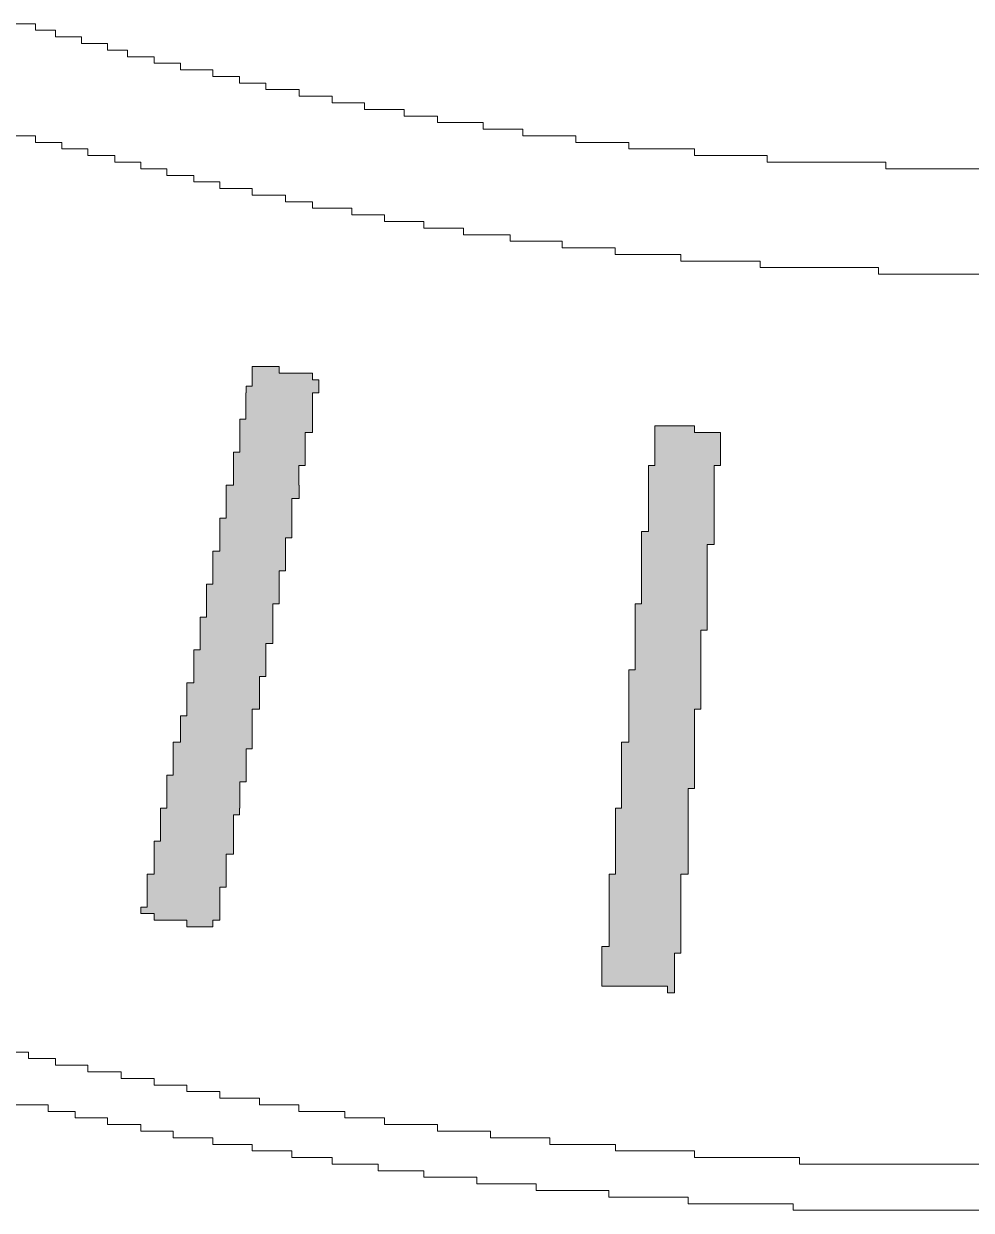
# Model space of a CAD drawing. Header units: millimetres. Extents: x 76.6 to 106.3, y -138 to -109.2.
# Drawn here: x 88.138 to 91.181, y -134.556 to -130.746 of the extents above; entities that cross this region are included whole.
import ezdxf

# ---------------------------------------------------------------- set-up
doc = ezdxf.new("R2010")
doc.units = ezdxf.units.MM
doc.header["$MEASUREMENT"] = 0
doc.layers.add('Layer 1', color=7, linetype='Continuous', lineweight=0)

msp = doc.modelspace()

# ---------------------------------------------------------------- hatches: boundary and pattern name
at = {"layer": 'Layer 1', "true_color": 0x000000, "transparency": 33554687}
h = msp.add_hatch(color=18, dxfattribs=at)
h.dxf.hatch_style = 2
h.paths.add_polyline_path([(88.6611, -133.646), (88.6611, -133.6247), (88.5569, -133.6247), (88.5569, -133.6036), (88.5137, -133.6036), (88.5137, -133.5825), (88.5341, -133.5825), (88.5341, -133.5612), (88.5341, -133.5401), (88.5341, -133.519), (88.5341, -133.519), (88.5341, -133.4977), (88.5341, -133.4766), (88.557, -133.4766), (88.557, -133.4555), (88.557, -133.4342), (88.557, -133.4131), (88.5569, -133.4131), (88.5569, -133.392), (88.5569, -133.3707), (88.5773, -133.3707), (88.5773, -133.3496), (88.5773, -133.3285), (88.5773, -133.3072), (88.5773, -133.2861), (88.5772, -133.2861), (88.5772, -133.265), (88.5976, -133.265), (88.5976, -133.2437), (88.5976, -133.2226), (88.5976, -133.2015), (88.5976, -133.1802), (88.5976, -133.1802), (88.5976, -133.1591), (88.6179, -133.1591), (88.6179, -133.138), (88.6179, -133.1167), (88.6179, -133.0956), (88.6179, -133.0745), (88.6179, -133.0745), (88.6179, -133.0532), (88.6408, -133.0532), (88.6408, -133.0321), (88.6408, -133.011), (88.6408, -132.9897), (88.6408, -132.9686), (88.6611, -132.9686), (88.6611, -132.9475), (88.6611, -132.9475), (88.6611, -132.9262), (88.6611, -132.9051), (88.6611, -132.884), (88.6611, -132.8627), (88.6839, -132.8627), (88.6839, -132.8416), (88.684, -132.8416), (88.684, -132.8205), (88.684, -132.7992), (88.684, -132.7781), (88.684, -132.757), (88.7042, -132.757), (88.7042, -132.7357), (88.7043, -132.7357), (88.7043, -132.7146), (88.7043, -132.6935), (88.7043, -132.6722), (88.7043, -132.6511), (88.7245, -132.6511), (88.7245, -132.63), (88.7245, -132.6087), (88.7246, -132.6087), (88.7246, -132.5876), (88.7246, -132.5665), (88.7246, -132.5452), (88.7449, -132.5452), (88.7449, -132.5241), (88.7449, -132.503), (88.7449, -132.503), (88.7449, -132.4817), (88.7449, -132.4606), (88.7449, -132.4395), (88.7677, -132.4395), (88.7677, -132.4182), (88.7677, -132.3971), (88.7678, -132.3971), (88.7678, -132.376), (88.7678, -132.3547), (88.7678, -132.3336), (88.7881, -132.3336), (88.7881, -132.3125), (88.7881, -132.2912), (88.7881, -132.2701), (88.7881, -132.2701), (88.7881, -132.249), (88.7881, -132.2277), (88.8109, -132.2277), (88.8109, -132.2066), (88.8109, -132.1855), (88.8109, -132.1642), (88.811, -132.1642), (88.811, -132.1431), (88.811, -132.122), (88.8313, -132.122), (88.8313, -132.1007), (88.8313, -132.0796), (88.8313, -132.0585), (88.8313, -132.0585), (88.8313, -132.0372), (88.8313, -132.0161), (88.8515, -132.0161), (88.8515, -131.995), (88.8515, -131.9737), (88.8515, -131.9526), (88.8515, -131.9315), (88.8516, -131.9315), (88.8516, -131.9102), (88.8719, -131.9102), (88.8719, -131.8891), (88.8719, -131.868), (88.8719, -131.8467), (88.9583, -131.8467), (88.9583, -131.868), (89.0649, -131.868), (89.0649, -131.8891), (89.0853, -131.8891), (89.0853, -131.9102), (89.0853, -131.9102), (89.0853, -131.9315), (89.0649, -131.9315), (89.0649, -131.9526), (89.0649, -131.9737), (89.0649, -131.995), (89.0649, -132.0161), (89.065, -132.0161), (89.065, -132.0372), (89.065, -132.0585), (89.0421, -132.0585), (89.0421, -132.0796), (89.0421, -132.1007), (89.0421, -132.122), (89.0421, -132.122), (89.0421, -132.1431), (89.0421, -132.1642), (89.0217, -132.1642), (89.0217, -132.1855), (89.0217, -132.2066), (89.0217, -132.2277), (89.0218, -132.2277), (89.0218, -132.249), (89.0218, -132.2701), (88.9989, -132.2701), (88.9989, -132.2912), (88.9989, -132.3125), (88.9989, -132.3336), (88.9989, -132.3336), (88.9989, -132.3547), (88.9989, -132.376), (88.9989, -132.3971), (88.9785, -132.3971), (88.9785, -132.4182), (88.9785, -132.4395), (88.9786, -132.4395), (88.9786, -132.4606), (88.9786, -132.4817), (88.9786, -132.503), (88.9583, -132.503), (88.9583, -132.5241), (88.9583, -132.5452), (88.9583, -132.5452), (88.9583, -132.5665), (88.9583, -132.5876), (88.9583, -132.6087), (88.9379, -132.6087), (88.9379, -132.63), (88.9379, -132.6511), (88.938, -132.6511), (88.938, -132.6722), (88.938, -132.6935), (88.938, -132.7146), (88.938, -132.7357), (88.915, -132.7357), (88.915, -132.757), (88.9151, -132.757), (88.9151, -132.7781), (88.9151, -132.7992), (88.9151, -132.8205), (88.9151, -132.8416), (88.8947, -132.8416), (88.8947, -132.8627), (88.8948, -132.8627), (88.8948, -132.884), (88.8948, -132.9051), (88.8948, -132.9262), (88.8948, -132.9475), (88.8719, -132.9475), (88.8719, -132.9686), (88.8719, -132.9686), (88.8719, -132.9897), (88.8719, -133.011), (88.8719, -133.0321), (88.8719, -133.0532), (88.8719, -133.0532), (88.8719, -133.0745), (88.8516, -133.0745), (88.8516, -133.0956), (88.8516, -133.1167), (88.8516, -133.138), (88.8516, -133.1591), (88.8516, -133.1591), (88.8516, -133.1802), (88.8313, -133.1802), (88.8313, -133.2015), (88.8313, -133.2226), (88.8313, -133.2437), (88.8313, -133.265), (88.8312, -133.265), (88.8312, -133.2861), (88.811, -133.2861), (88.811, -133.3072), (88.811, -133.3285), (88.811, -133.3496), (88.811, -133.3707), (88.8109, -133.3707), (88.8109, -133.392), (88.8109, -133.4131), (88.7881, -133.4131), (88.7881, -133.4342), (88.7881, -133.4555), (88.7881, -133.4766), (88.7881, -133.4766), (88.7881, -133.4977), (88.7881, -133.519), (88.7678, -133.519), (88.7678, -133.5401), (88.7678, -133.5612), (88.7678, -133.5825), (88.7677, -133.5825), (88.7677, -133.6036), (88.7677, -133.6247), (88.7449, -133.6247), (88.7449, -133.646)])
h = msp.add_hatch(color=18, dxfattribs=at)
h.dxf.hatch_style = 2
h.paths.add_polyline_path([(90.2283, -133.773), (90.2283, -133.7941), (90.2283, -133.8152), (90.2283, -133.8365), (90.2283, -133.8576), (90.2054, -133.8576), (90.2054, -133.8365), (89.9946, -133.8365), (89.9946, -133.8152), (89.9946, -133.7941), (89.9946, -133.773), (89.9946, -133.7517), (89.9946, -133.7306), (89.9946, -133.7306), (89.9946, -133.7095), (90.0175, -133.7095), (90.0175, -133.6882), (90.0175, -133.6671), (90.0175, -133.646), (90.0175, -133.6247), (90.0175, -133.6036), (90.0175, -133.5825), (90.0175, -133.5612), (90.0175, -133.5401), (90.0175, -133.519), (90.0175, -133.4977), (90.0175, -133.4766), (90.0378, -133.4766), (90.0378, -133.4555), (90.0378, -133.4342), (90.0378, -133.4131), (90.0378, -133.392), (90.0378, -133.3707), (90.0378, -133.3496), (90.0378, -133.3285), (90.0378, -133.3072), (90.0378, -133.2861), (90.0378, -133.265), (90.058, -133.265), (90.058, -133.2437), (90.058, -133.2226), (90.058, -133.2015), (90.0581, -133.2015), (90.0581, -133.1802), (90.0581, -133.1591), (90.0581, -133.138), (90.0581, -133.1167), (90.0581, -133.0956), (90.0581, -133.0745), (90.0581, -133.0532), (90.0809, -133.0532), (90.0809, -133.0321), (90.0809, -133.011), (90.0809, -132.9897), (90.0809, -132.9686), (90.0809, -132.9475), (90.081, -132.9475), (90.081, -132.9262), (90.081, -132.9051), (90.081, -132.884), (90.081, -132.8627), (90.081, -132.8416), (90.081, -132.8205), (90.1012, -132.8205), (90.1012, -132.7992), (90.1012, -132.7781), (90.1012, -132.757), (90.1012, -132.7357), (90.1012, -132.7146), (90.1012, -132.6935), (90.1013, -132.6935), (90.1013, -132.6722), (90.1013, -132.6511), (90.1013, -132.63), (90.1013, -132.6087), (90.1216, -132.6087), (90.1216, -132.5876), (90.1216, -132.5665), (90.1216, -132.5452), (90.1216, -132.5241), (90.1216, -132.503), (90.1216, -132.4817), (90.1216, -132.4606), (90.1216, -132.4395), (90.1216, -132.4182), (90.1216, -132.4182), (90.1216, -132.3971), (90.1216, -132.376), (90.1444, -132.376), (90.1444, -132.3547), (90.1444, -132.3336), (90.1444, -132.3125), (90.1444, -132.2912), (90.1444, -132.2701), (90.1444, -132.249), (90.1444, -132.2277), (90.1444, -132.2066), (90.1444, -132.1855), (90.1444, -132.1642), (90.1647, -132.1642), (90.1647, -132.1431), (90.1647, -132.122), (90.1647, -132.1007), (90.1647, -132.0796), (90.1647, -132.0585), (90.1647, -132.0372), (90.2917, -132.0372), (90.2917, -132.0585), (90.3755, -132.0585), (90.3755, -132.0796), (90.3755, -132.1007), (90.3755, -132.122), (90.3755, -132.1431), (90.3755, -132.1642), (90.3552, -132.1642), (90.3552, -132.1855), (90.3552, -132.2066), (90.3552, -132.2277), (90.3552, -132.249), (90.3552, -132.2701), (90.3552, -132.2912), (90.3552, -132.3125), (90.3552, -132.3336), (90.3552, -132.3547), (90.3552, -132.376), (90.3553, -132.376), (90.3553, -132.3971), (90.3553, -132.4182), (90.3324, -132.4182), (90.3324, -132.4395), (90.3324, -132.4606), (90.3324, -132.4817), (90.3324, -132.503), (90.3324, -132.5241), (90.3324, -132.5452), (90.3324, -132.5665), (90.3324, -132.5876), (90.3324, -132.6087), (90.3324, -132.6087), (90.3324, -132.63), (90.3324, -132.6511), (90.3324, -132.6722), (90.3324, -132.6935), (90.312, -132.6935), (90.312, -132.7146), (90.312, -132.7357), (90.312, -132.757), (90.312, -132.7781), (90.312, -132.7992), (90.312, -132.8205), (90.3121, -132.8205), (90.3121, -132.8416), (90.3121, -132.8627), (90.3121, -132.884), (90.3121, -132.9051), (90.3121, -132.9262), (90.3121, -132.9475), (90.2917, -132.9475), (90.2917, -132.9686), (90.2917, -132.9897), (90.2917, -133.011), (90.2917, -133.0321), (90.2917, -133.0532), (90.2918, -133.0532), (90.2918, -133.0745), (90.2918, -133.0956), (90.2918, -133.1167), (90.2918, -133.138), (90.2918, -133.1591), (90.2918, -133.1802), (90.2918, -133.2015), (90.2714, -133.2015), (90.2714, -133.2226), (90.2714, -133.2437), (90.2714, -133.265), (90.2715, -133.265), (90.2715, -133.2861), (90.2715, -133.3072), (90.2715, -133.3285), (90.2715, -133.3496), (90.2715, -133.3707), (90.2715, -133.392), (90.2715, -133.4131), (90.2715, -133.4342), (90.2715, -133.4555), (90.2715, -133.4766), (90.2486, -133.4766), (90.2486, -133.4977), (90.2486, -133.519), (90.2486, -133.5401), (90.2486, -133.5612), (90.2486, -133.5825), (90.2486, -133.6036), (90.2486, -133.6247), (90.2486, -133.646), (90.2486, -133.6671), (90.2486, -133.6882), (90.2486, -133.7095), (90.2486, -133.7095), (90.2486, -133.7306), (90.2283, -133.7306), (90.2283, -133.7517)])

# ---------------------------------------------------------------- linework, layer by layer
at = {"layer": 'Layer 1'}
for points in [[(88.1124, -130.7461), (88.176, -130.7461), (88.176, -130.7672), (88.2395, -130.7672), (88.2395, -130.7885), (88.3233, -130.7885), (88.3233, -130.8096), (88.4071, -130.8096), (88.4071, -130.8307), (88.4706, -130.8307), (88.4706, -130.852), (88.557, -130.852), (88.557, -130.8731), (88.6408, -130.8731), (88.6408, -130.8942), (88.7449, -130.8942), (88.7449, -130.9155), (88.8312, -130.9155), (88.8312, -130.9366), (88.9151, -130.9366), (88.9151, -130.9577), (89.0218, -130.9577), (89.0218, -130.979), (89.1285, -130.979), (89.1285, -131.0001), (89.2326, -131.0001), (89.2326, -131.0212), (89.3596, -131.0212), (89.3596, -131.0425), (89.4663, -131.0425), (89.4663, -131.0636), (89.6136, -131.0636), (89.6136, -131.0847), (89.7406, -131.0847), (89.7406, -131.106), (89.9107, -131.106), (89.9107, -131.1271), (90.0809, -131.1271), (90.0809, -131.1482), (90.2918, -131.1482), (90.2918, -131.1695), (90.5255, -131.1695), (90.5255, -131.1906), (90.9065, -131.1906), (90.9065, -131.2117), (91.8361, -131.2117)], [(91.8589, -131.5505), (90.8835, -131.5505), (90.8835, -131.5292), (90.5025, -131.5292), (90.5025, -131.5081), (90.2485, -131.5081), (90.2485, -131.487), (90.0377, -131.487), (90.0377, -131.4657), (89.8675, -131.4657), (89.8675, -131.4446), (89.6999, -131.4446), (89.6999, -131.4235), (89.55, -131.4235), (89.55, -131.4022), (89.423, -131.4022), (89.423, -131.3811), (89.296, -131.3811), (89.296, -131.36), (89.1919, -131.36), (89.1919, -131.3387), (89.065, -131.3387), (89.065, -131.3176), (88.9786, -131.3176), (88.9786, -131.2965), (88.8719, -131.2965), (88.8719, -131.2752), (88.7677, -131.2752), (88.7677, -131.2541), (88.6839, -131.2541), (88.6839, -131.233), (88.5975, -131.233), (88.5975, -131.2117), (88.5138, -131.2117), (88.5138, -131.1906), (88.43, -131.1906), (88.43, -131.1695), (88.3436, -131.1695), (88.3436, -131.1482), (88.2597, -131.1482), (88.2597, -131.1271), (88.1759, -131.1271), (88.1759, -131.106), (88.1125, -131.106)], [(88.049, -134.0481), (88.1531, -134.0481), (88.1531, -134.0692), (88.2395, -134.0692), (88.2395, -134.0905), (88.3435, -134.0905), (88.3435, -134.1116), (88.4503, -134.1116), (88.4503, -134.1327), (88.5569, -134.1327), (88.5569, -134.154), (88.6611, -134.154), (88.6611, -134.1751), (88.7678, -134.1751), (88.7678, -134.1962), (88.8948, -134.1962), (88.8948, -134.2175), (89.0217, -134.2175), (89.0217, -134.2386), (89.1691, -134.2386), (89.1691, -134.2597), (89.2961, -134.2597), (89.2961, -134.281), (89.4663, -134.281), (89.4663, -134.3021), (89.6365, -134.3021), (89.6365, -134.3232), (89.8269, -134.3232), (89.8269, -134.3445), (90.0378, -134.3445), (90.0378, -134.3656), (90.2918, -134.3656), (90.2918, -134.3867), (90.6296, -134.3867), (90.6296, -134.408), (92.113, -134.408)], [(92.1332, -134.5561), (90.6092, -134.5561), (90.6092, -134.535), (90.2714, -134.535), (90.2714, -134.5137), (90.0174, -134.5137), (90.0174, -134.4926), (89.7837, -134.4926), (89.7837, -134.4715), (89.5932, -134.4715), (89.5932, -134.4502), (89.423, -134.4502), (89.423, -134.4291), (89.2757, -134.4291), (89.2757, -134.408), (89.1285, -134.408), (89.1285, -134.3867), (88.9989, -134.3867), (88.9989, -134.3656), (88.8719, -134.3656), (88.8719, -134.3445), (88.7449, -134.3445), (88.7449, -134.3232), (88.618, -134.3232), (88.618, -134.3021), (88.5138, -134.3021), (88.5138, -134.281), (88.4071, -134.281), (88.4071, -134.2597), (88.303, -134.2597), (88.303, -134.2386), (88.2165, -134.2386), (88.2165, -134.2175), (88.1125, -134.2175)]]:
    msp.add_lwpolyline(points, dxfattribs=at)
for points in [[(88.6611, -133.646), (88.6611, -133.6247), (88.5569, -133.6247), (88.5569, -133.6036), (88.5137, -133.6036), (88.5137, -133.5825), (88.5341, -133.5825), (88.5341, -133.5612), (88.5341, -133.5401), (88.5341, -133.519), (88.5341, -133.519), (88.5341, -133.4977), (88.5341, -133.4766), (88.557, -133.4766), (88.557, -133.4555), (88.557, -133.4342), (88.557, -133.4131), (88.5569, -133.4131), (88.5569, -133.392), (88.5569, -133.3707), (88.5773, -133.3707), (88.5773, -133.3496), (88.5773, -133.3285), (88.5773, -133.3072), (88.5773, -133.2861), (88.5772, -133.2861), (88.5772, -133.265), (88.5976, -133.265), (88.5976, -133.2437), (88.5976, -133.2226), (88.5976, -133.2015), (88.5976, -133.1802), (88.5976, -133.1802), (88.5976, -133.1591), (88.6179, -133.1591), (88.6179, -133.138), (88.6179, -133.1167), (88.6179, -133.0956), (88.6179, -133.0745), (88.6179, -133.0745), (88.6179, -133.0532), (88.6408, -133.0532), (88.6408, -133.0321), (88.6408, -133.011), (88.6408, -132.9897), (88.6408, -132.9686), (88.6611, -132.9686), (88.6611, -132.9475), (88.6611, -132.9475), (88.6611, -132.9262), (88.6611, -132.9051), (88.6611, -132.884), (88.6611, -132.8627), (88.6839, -132.8627), (88.6839, -132.8416), (88.684, -132.8416), (88.684, -132.8205), (88.684, -132.7992), (88.684, -132.7781), (88.684, -132.757), (88.7042, -132.757), (88.7042, -132.7357), (88.7043, -132.7357), (88.7043, -132.7146), (88.7043, -132.6935), (88.7043, -132.6722), (88.7043, -132.6511), (88.7245, -132.6511), (88.7245, -132.63), (88.7245, -132.6087), (88.7246, -132.6087), (88.7246, -132.5876), (88.7246, -132.5665), (88.7246, -132.5452), (88.7449, -132.5452), (88.7449, -132.5241), (88.7449, -132.503), (88.7449, -132.503), (88.7449, -132.4817), (88.7449, -132.4606), (88.7449, -132.4395), (88.7677, -132.4395), (88.7677, -132.4182), (88.7677, -132.3971), (88.7678, -132.3971), (88.7678, -132.376), (88.7678, -132.3547), (88.7678, -132.3336), (88.7881, -132.3336), (88.7881, -132.3125), (88.7881, -132.2912), (88.7881, -132.2701), (88.7881, -132.2701), (88.7881, -132.249), (88.7881, -132.2277), (88.8109, -132.2277), (88.8109, -132.2066), (88.8109, -132.1855), (88.8109, -132.1642), (88.811, -132.1642), (88.811, -132.1431), (88.811, -132.122), (88.8313, -132.122), (88.8313, -132.1007), (88.8313, -132.0796), (88.8313, -132.0585), (88.8313, -132.0585), (88.8313, -132.0372), (88.8313, -132.0161), (88.8515, -132.0161), (88.8515, -131.995), (88.8515, -131.9737), (88.8515, -131.9526), (88.8515, -131.9315), (88.8516, -131.9315), (88.8516, -131.9102), (88.8719, -131.9102), (88.8719, -131.8891), (88.8719, -131.868), (88.8719, -131.8467), (88.9583, -131.8467), (88.9583, -131.868), (89.0649, -131.868), (89.0649, -131.8891), (89.0853, -131.8891), (89.0853, -131.9102), (89.0853, -131.9102), (89.0853, -131.9315), (89.0649, -131.9315), (89.0649, -131.9526), (89.0649, -131.9737), (89.0649, -131.995), (89.0649, -132.0161), (89.065, -132.0161), (89.065, -132.0372), (89.065, -132.0585), (89.0421, -132.0585), (89.0421, -132.0796), (89.0421, -132.1007), (89.0421, -132.122), (89.0421, -132.122), (89.0421, -132.1431), (89.0421, -132.1642), (89.0217, -132.1642), (89.0217, -132.1855), (89.0217, -132.2066), (89.0217, -132.2277), (89.0218, -132.2277), (89.0218, -132.249), (89.0218, -132.2701), (88.9989, -132.2701), (88.9989, -132.2912), (88.9989, -132.3125), (88.9989, -132.3336), (88.9989, -132.3336), (88.9989, -132.3547), (88.9989, -132.376), (88.9989, -132.3971), (88.9785, -132.3971), (88.9785, -132.4182), (88.9785, -132.4395), (88.9786, -132.4395), (88.9786, -132.4606), (88.9786, -132.4817), (88.9786, -132.503), (88.9583, -132.503), (88.9583, -132.5241), (88.9583, -132.5452), (88.9583, -132.5452), (88.9583, -132.5665), (88.9583, -132.5876), (88.9583, -132.6087), (88.9379, -132.6087), (88.9379, -132.63), (88.9379, -132.6511), (88.938, -132.6511), (88.938, -132.6722), (88.938, -132.6935), (88.938, -132.7146), (88.938, -132.7357), (88.915, -132.7357), (88.915, -132.757), (88.9151, -132.757), (88.9151, -132.7781), (88.9151, -132.7992), (88.9151, -132.8205), (88.9151, -132.8416), (88.8947, -132.8416), (88.8947, -132.8627), (88.8948, -132.8627), (88.8948, -132.884), (88.8948, -132.9051), (88.8948, -132.9262), (88.8948, -132.9475), (88.8719, -132.9475), (88.8719, -132.9686), (88.8719, -132.9686), (88.8719, -132.9897), (88.8719, -133.011), (88.8719, -133.0321), (88.8719, -133.0532), (88.8719, -133.0532), (88.8719, -133.0745), (88.8516, -133.0745), (88.8516, -133.0956), (88.8516, -133.1167), (88.8516, -133.138), (88.8516, -133.1591), (88.8516, -133.1591), (88.8516, -133.1802), (88.8313, -133.1802), (88.8313, -133.2015), (88.8313, -133.2226), (88.8313, -133.2437), (88.8313, -133.265), (88.8312, -133.265), (88.8312, -133.2861), (88.811, -133.2861), (88.811, -133.3072), (88.811, -133.3285), (88.811, -133.3496), (88.811, -133.3707), (88.8109, -133.3707), (88.8109, -133.392), (88.8109, -133.4131), (88.7881, -133.4131), (88.7881, -133.4342), (88.7881, -133.4555), (88.7881, -133.4766), (88.7881, -133.4766), (88.7881, -133.4977), (88.7881, -133.519), (88.7678, -133.519), (88.7678, -133.5401), (88.7678, -133.5612), (88.7678, -133.5825), (88.7677, -133.5825), (88.7677, -133.6036), (88.7677, -133.6247), (88.7449, -133.6247), (88.7449, -133.646)], [(90.2283, -133.773), (90.2283, -133.7941), (90.2283, -133.8152), (90.2283, -133.8365), (90.2283, -133.8576), (90.2054, -133.8576), (90.2054, -133.8365), (89.9946, -133.8365), (89.9946, -133.8152), (89.9946, -133.7941), (89.9946, -133.773), (89.9946, -133.7517), (89.9946, -133.7306), (89.9946, -133.7306), (89.9946, -133.7095), (90.0175, -133.7095), (90.0175, -133.6882), (90.0175, -133.6671), (90.0175, -133.646), (90.0175, -133.6247), (90.0175, -133.6036), (90.0175, -133.5825), (90.0175, -133.5612), (90.0175, -133.5401), (90.0175, -133.519), (90.0175, -133.4977), (90.0175, -133.4766), (90.0378, -133.4766), (90.0378, -133.4555), (90.0378, -133.4342), (90.0378, -133.4131), (90.0378, -133.392), (90.0378, -133.3707), (90.0378, -133.3496), (90.0378, -133.3285), (90.0378, -133.3072), (90.0378, -133.2861), (90.0378, -133.265), (90.058, -133.265), (90.058, -133.2437), (90.058, -133.2226), (90.058, -133.2015), (90.0581, -133.2015), (90.0581, -133.1802), (90.0581, -133.1591), (90.0581, -133.138), (90.0581, -133.1167), (90.0581, -133.0956), (90.0581, -133.0745), (90.0581, -133.0532), (90.0809, -133.0532), (90.0809, -133.0321), (90.0809, -133.011), (90.0809, -132.9897), (90.0809, -132.9686), (90.0809, -132.9475), (90.081, -132.9475), (90.081, -132.9262), (90.081, -132.9051), (90.081, -132.884), (90.081, -132.8627), (90.081, -132.8416), (90.081, -132.8205), (90.1012, -132.8205), (90.1012, -132.7992), (90.1012, -132.7781), (90.1012, -132.757), (90.1012, -132.7357), (90.1012, -132.7146), (90.1012, -132.6935), (90.1013, -132.6935), (90.1013, -132.6722), (90.1013, -132.6511), (90.1013, -132.63), (90.1013, -132.6087), (90.1216, -132.6087), (90.1216, -132.5876), (90.1216, -132.5665), (90.1216, -132.5452), (90.1216, -132.5241), (90.1216, -132.503), (90.1216, -132.4817), (90.1216, -132.4606), (90.1216, -132.4395), (90.1216, -132.4182), (90.1216, -132.4182), (90.1216, -132.3971), (90.1216, -132.376), (90.1444, -132.376), (90.1444, -132.3547), (90.1444, -132.3336), (90.1444, -132.3125), (90.1444, -132.2912), (90.1444, -132.2701), (90.1444, -132.249), (90.1444, -132.2277), (90.1444, -132.2066), (90.1444, -132.1855), (90.1444, -132.1642), (90.1647, -132.1642), (90.1647, -132.1431), (90.1647, -132.122), (90.1647, -132.1007), (90.1647, -132.0796), (90.1647, -132.0585), (90.1647, -132.0372), (90.2917, -132.0372), (90.2917, -132.0585), (90.3755, -132.0585), (90.3755, -132.0796), (90.3755, -132.1007), (90.3755, -132.122), (90.3755, -132.1431), (90.3755, -132.1642), (90.3552, -132.1642), (90.3552, -132.1855), (90.3552, -132.2066), (90.3552, -132.2277), (90.3552, -132.249), (90.3552, -132.2701), (90.3552, -132.2912), (90.3552, -132.3125), (90.3552, -132.3336), (90.3552, -132.3547), (90.3552, -132.376), (90.3553, -132.376), (90.3553, -132.3971), (90.3553, -132.4182), (90.3324, -132.4182), (90.3324, -132.4395), (90.3324, -132.4606), (90.3324, -132.4817), (90.3324, -132.503), (90.3324, -132.5241), (90.3324, -132.5452), (90.3324, -132.5665), (90.3324, -132.5876), (90.3324, -132.6087), (90.3324, -132.6087), (90.3324, -132.63), (90.3324, -132.6511), (90.3324, -132.6722), (90.3324, -132.6935), (90.312, -132.6935), (90.312, -132.7146), (90.312, -132.7357), (90.312, -132.757), (90.312, -132.7781), (90.312, -132.7992), (90.312, -132.8205), (90.3121, -132.8205), (90.3121, -132.8416), (90.3121, -132.8627), (90.3121, -132.884), (90.3121, -132.9051), (90.3121, -132.9262), (90.3121, -132.9475), (90.2917, -132.9475), (90.2917, -132.9686), (90.2917, -132.9897), (90.2917, -133.011), (90.2917, -133.0321), (90.2917, -133.0532), (90.2918, -133.0532), (90.2918, -133.0745), (90.2918, -133.0956), (90.2918, -133.1167), (90.2918, -133.138), (90.2918, -133.1591), (90.2918, -133.1802), (90.2918, -133.2015), (90.2714, -133.2015), (90.2714, -133.2226), (90.2714, -133.2437), (90.2714, -133.265), (90.2715, -133.265), (90.2715, -133.2861), (90.2715, -133.3072), (90.2715, -133.3285), (90.2715, -133.3496), (90.2715, -133.3707), (90.2715, -133.392), (90.2715, -133.4131), (90.2715, -133.4342), (90.2715, -133.4555), (90.2715, -133.4766), (90.2486, -133.4766), (90.2486, -133.4977), (90.2486, -133.519), (90.2486, -133.5401), (90.2486, -133.5612), (90.2486, -133.5825), (90.2486, -133.6036), (90.2486, -133.6247), (90.2486, -133.646), (90.2486, -133.6671), (90.2486, -133.6882), (90.2486, -133.7095), (90.2486, -133.7095), (90.2486, -133.7306), (90.2283, -133.7306), (90.2283, -133.7517)]]:
    msp.add_lwpolyline(points, close=True, dxfattribs=at)

doc.saveas('drawing.dxf')
